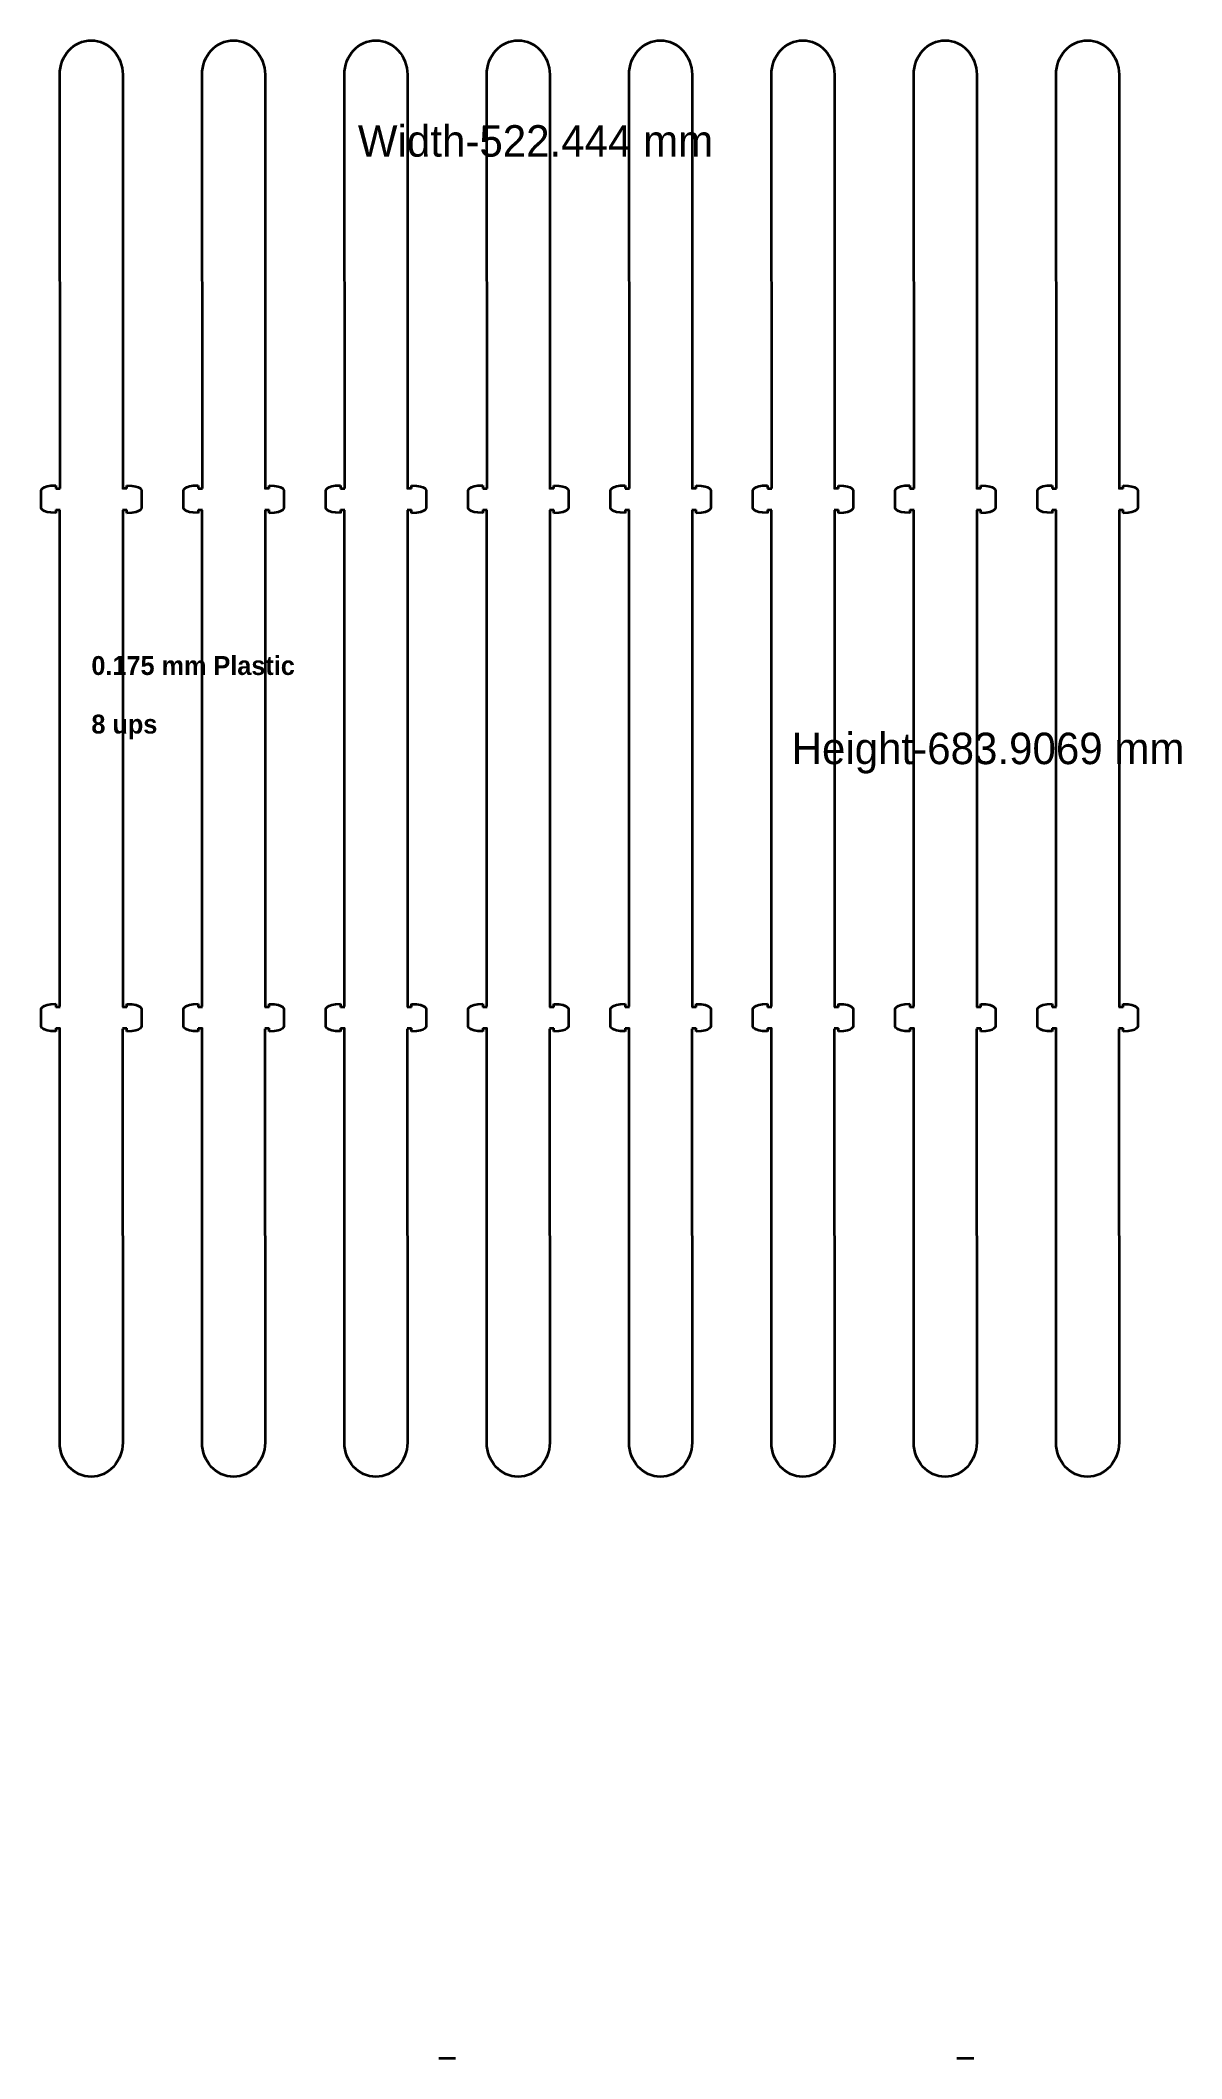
# Model space of a CAD drawing. Header units: millimetres. Extents: x -28 to 516, y -960 to 1.
import ezdxf

# ---------------------------------------------------------------- set-up
doc = ezdxf.new("R2010")
doc.units = ezdxf.units.MM
doc.header["$MEASUREMENT"] = 0
doc.layers.add('Layer 1', color=7, linetype='Continuous')

msp = doc.modelspace()

# ---------------------------------------------------------------- linework, layer by layer
at = {"layer": 'Layer 1', "color": 1, "lineweight": 35, "true_color": 0xff0000}
for points in [[(-18.26, -212.38), (-18.41, -15.35)], [(11.59, -15.35), (11.59, -212.74)], [(49.55, -212.38), (49.4, -15.35)], [(79.4, -15.35), (79.4, -212.74)], [(117.36, -212.38), (117.21, -15.35)], [(147.21, -15.35), (147.21, -212.74)], [(185.16, -212.38), (185.01, -15.35)], [(215.01, -15.35), (215.01, -212.74)], [(252.97, -212.38), (252.82, -15.35)], [(282.82, -15.35), (282.82, -212.74)], [(320.77, -212.38), (320.62, -15.35)], [(350.62, -15.35), (350.62, -212.74)], [(388.58, -212.38), (388.43, -15.35)], [(418.43, -15.35), (418.43, -212.74)], [(456.38, -212.38), (456.23, -15.35)], [(486.23, -15.35), (486.23, -212.74)], [(-20.24, -210.96), (-20.24, -212.46)], [(13.56, -212.46), (13.56, -210.96)], [(47.56, -210.96), (47.56, -212.46)], [(81.37, -212.46), (81.37, -210.96)], [(115.37, -210.96), (115.37, -212.46)], [(149.17, -212.46), (149.17, -210.96)], [(183.17, -210.96), (183.17, -212.46)], [(216.98, -212.46), (216.98, -210.96)], [(250.98, -210.96), (250.98, -212.46)], [(284.78, -212.46), (284.78, -210.96)], [(318.78, -210.96), (318.78, -212.46)], [(352.59, -212.46), (352.59, -210.96)], [(386.59, -210.96), (386.59, -212.46)], [(420.39, -212.46), (420.39, -210.96)], [(454.39, -210.96), (454.39, -212.46)], [(488.2, -212.46), (488.2, -210.96)], [(-27.24, -221.57), (-27.24, -213.57)], [(-20.24, -212.37), (-18.24, -212.37)], [(13.56, -212.46), (11.56, -212.46)], [(20.56, -213.5), (20.56, -221.5)], [(40.56, -221.57), (40.56, -213.57)], [(47.56, -212.37), (49.56, -212.37)], [(81.37, -212.46), (79.37, -212.46)], [(88.37, -213.5), (88.37, -221.5)], [(108.37, -221.57), (108.37, -213.57)], [(115.37, -212.37), (117.37, -212.37)], [(149.17, -212.46), (147.17, -212.46)], [(156.17, -213.5), (156.17, -221.5)], [(176.17, -221.57), (176.17, -213.57)], [(183.17, -212.37), (185.17, -212.37)], [(216.98, -212.46), (214.98, -212.46)], [(223.98, -213.5), (223.98, -221.5)], [(243.98, -221.57), (243.98, -213.57)], [(250.98, -212.37), (252.98, -212.37)], [(284.78, -212.46), (282.78, -212.46)], [(291.78, -213.5), (291.78, -221.5)], [(311.78, -221.57), (311.78, -213.57)], [(318.78, -212.37), (320.78, -212.37)], [(352.59, -212.46), (350.59, -212.46)], [(359.59, -213.5), (359.59, -221.5)], [(379.59, -221.57), (379.59, -213.57)], [(386.59, -212.37), (388.59, -212.37)], [(420.39, -212.46), (418.39, -212.46)], [(427.39, -213.5), (427.39, -221.5)], [(447.39, -221.57), (447.39, -213.57)], [(454.39, -212.37), (456.39, -212.37)], [(488.2, -212.46), (486.2, -212.46)], [(495.2, -213.5), (495.2, -221.5)], [(-20.24, -222.6), (-18.24, -222.6)], [(-20.24, -222.6), (-20.24, -224.1)], [(-18.41, -459.03), (-18.41, -222.69)], [(13.56, -222.69), (11.56, -222.69)], [(11.59, -222.69), (11.59, -459.41)], [(13.56, -224.1), (13.56, -222.6)], [(47.56, -222.6), (49.56, -222.6)], [(47.56, -222.6), (47.56, -224.1)], [(49.4, -459.03), (49.4, -222.69)], [(81.37, -222.69), (79.37, -222.69)], [(79.4, -222.69), (79.4, -459.41)], [(81.37, -224.1), (81.37, -222.6)], [(115.37, -222.6), (117.37, -222.6)], [(115.37, -222.6), (115.37, -224.1)], [(117.21, -459.03), (117.21, -222.69)], [(149.17, -222.69), (147.17, -222.69)], [(147.21, -222.69), (147.21, -459.41)], [(149.17, -224.1), (149.17, -222.6)], [(183.17, -222.6), (185.17, -222.6)], [(183.17, -222.6), (183.17, -224.1)], [(185.01, -459.03), (185.01, -222.69)], [(216.98, -222.69), (214.98, -222.69)], [(215.01, -222.69), (215.01, -459.41)], [(216.98, -224.1), (216.98, -222.6)], [(250.98, -222.6), (252.98, -222.6)], [(250.98, -222.6), (250.98, -224.1)], [(252.82, -459.03), (252.82, -222.69)], [(284.78, -222.69), (282.78, -222.69)], [(282.82, -222.69), (282.82, -459.41)], [(284.78, -224.1), (284.78, -222.6)], [(318.78, -222.6), (320.78, -222.6)], [(318.78, -222.6), (318.78, -224.1)], [(320.62, -459.03), (320.62, -222.69)], [(352.59, -222.69), (350.59, -222.69)], [(350.62, -222.69), (350.62, -459.41)], [(352.59, -224.1), (352.59, -222.6)], [(386.59, -222.6), (388.59, -222.6)], [(386.59, -222.6), (386.59, -224.1)], [(388.43, -459.03), (388.43, -222.69)], [(420.39, -222.69), (418.39, -222.69)], [(418.43, -222.69), (418.43, -459.41)], [(420.39, -224.1), (420.39, -222.6)], [(454.39, -222.6), (456.39, -222.6)], [(454.39, -222.6), (454.39, -224.1)], [(456.23, -459.03), (456.23, -222.69)], [(488.2, -222.69), (486.2, -222.69)], [(486.23, -222.69), (486.23, -459.41)], [(488.2, -224.1), (488.2, -222.6)], [(-27.24, -468.43), (-27.24, -460.43)], [(-20.24, -457.82), (-20.24, -459.32)], [(-20.24, -459.23), (-18.24, -459.23)], [(13.56, -459.32), (11.56, -459.32)], [(13.56, -459.32), (13.56, -457.82)], [(20.56, -460.35), (20.56, -468.35)], [(40.56, -468.43), (40.56, -460.43)], [(47.56, -457.82), (47.56, -459.32)], [(47.56, -459.23), (49.56, -459.23)], [(81.37, -459.32), (79.37, -459.32)], [(81.37, -459.32), (81.37, -457.82)], [(88.37, -460.35), (88.37, -468.35)], [(108.37, -468.43), (108.37, -460.43)], [(115.37, -457.82), (115.37, -459.32)], [(115.37, -459.23), (117.37, -459.23)], [(149.17, -459.32), (147.17, -459.32)], [(149.17, -459.32), (149.17, -457.82)], [(156.17, -460.35), (156.17, -468.35)], [(176.17, -468.43), (176.17, -460.43)], [(183.17, -457.82), (183.17, -459.32)], [(183.17, -459.23), (185.17, -459.23)], [(216.98, -459.32), (214.98, -459.32)], [(216.98, -459.32), (216.98, -457.82)], [(223.98, -460.35), (223.98, -468.35)], [(243.98, -468.43), (243.98, -460.43)], [(250.98, -457.82), (250.98, -459.32)], [(250.98, -459.23), (252.98, -459.23)], [(284.78, -459.32), (282.78, -459.32)], [(284.78, -459.32), (284.78, -457.82)], [(291.78, -460.35), (291.78, -468.35)], [(311.78, -468.43), (311.78, -460.43)], [(318.78, -457.82), (318.78, -459.32)], [(318.78, -459.23), (320.78, -459.23)], [(352.59, -459.32), (350.59, -459.32)], [(352.59, -459.32), (352.59, -457.82)], [(359.59, -460.35), (359.59, -468.35)], [(379.59, -468.43), (379.59, -460.43)], [(386.59, -457.82), (386.59, -459.32)], [(386.59, -459.23), (388.59, -459.23)], [(420.39, -459.32), (418.39, -459.32)], [(420.39, -459.32), (420.39, -457.82)], [(427.39, -460.35), (427.39, -468.35)], [(447.39, -468.43), (447.39, -460.43)], [(454.39, -457.82), (454.39, -459.32)], [(454.39, -459.23), (456.39, -459.23)], [(488.2, -459.32), (486.2, -459.32)], [(488.2, -459.32), (488.2, -457.82)], [(495.2, -460.35), (495.2, -468.35)], [(-20.24, -469.46), (-18.24, -469.46)], [(-20.24, -469.46), (-20.24, -470.96)], [(-18.41, -666.67), (-18.41, -469.28)], [(11.44, -469.64), (11.59, -666.67)], [(13.56, -469.55), (11.56, -469.55)], [(13.56, -470.96), (13.56, -469.46)], [(47.56, -469.46), (49.56, -469.46)], [(47.56, -469.46), (47.56, -470.96)], [(49.4, -666.67), (49.4, -469.28)], [(79.25, -469.64), (79.4, -666.67)], [(81.37, -469.55), (79.37, -469.55)], [(81.37, -470.96), (81.37, -469.46)], [(115.37, -469.46), (117.37, -469.46)], [(115.37, -469.46), (115.37, -470.96)], [(117.21, -666.67), (117.21, -469.28)], [(147.06, -469.64), (147.21, -666.67)], [(149.17, -469.55), (147.17, -469.55)], [(149.17, -470.96), (149.17, -469.46)], [(183.17, -469.46), (185.17, -469.46)], [(183.17, -469.46), (183.17, -470.96)], [(185.01, -666.67), (185.01, -469.28)], [(214.86, -469.64), (215.01, -666.67)], [(216.98, -469.55), (214.98, -469.55)], [(216.98, -470.96), (216.98, -469.46)], [(250.98, -469.46), (252.98, -469.46)], [(250.98, -469.46), (250.98, -470.96)], [(252.82, -666.67), (252.82, -469.28)], [(282.67, -469.64), (282.82, -666.67)], [(284.78, -469.55), (282.78, -469.55)], [(284.78, -470.96), (284.78, -469.46)], [(318.78, -469.46), (320.78, -469.46)], [(318.78, -469.46), (318.78, -470.96)], [(320.62, -666.67), (320.62, -469.28)], [(350.47, -469.64), (350.62, -666.67)], [(352.59, -469.55), (350.59, -469.55)], [(352.59, -470.96), (352.59, -469.46)], [(386.59, -469.46), (388.59, -469.46)], [(386.59, -469.46), (386.59, -470.96)], [(388.43, -666.67), (388.43, -469.28)], [(418.28, -469.64), (418.43, -666.67)], [(420.39, -469.55), (418.39, -469.55)], [(420.39, -470.96), (420.39, -469.46)], [(454.39, -469.46), (456.39, -469.46)], [(454.39, -469.46), (454.39, -470.96)], [(456.23, -666.67), (456.23, -469.28)], [(486.08, -469.64), (486.23, -666.67)], [(488.2, -469.55), (486.2, -469.55)], [(488.2, -470.96), (488.2, -469.46)], [(170.14, -960.03), (162.14, -960.03)], [(417, -960.03), (409, -960.03)]]:
    msp.add_lwpolyline(points, dxfattribs=at)
for points in [[(-18.41, -15.35), (-18.41, -6.35), (-11.69, 0.94), (-3.41, 0.94), (4.88, 0.94), (11.59, -6.35), (11.59, -15.35)], [(49.4, -15.35), (49.4, -6.35), (56.12, 0.94), (64.4, 0.94), (72.68, 0.94), (79.4, -6.35), (79.4, -15.35)], [(117.21, -15.35), (117.21, -6.35), (123.92, 0.94), (132.21, 0.94), (140.49, 0.94), (147.21, -6.35), (147.21, -15.35)], [(185.01, -15.35), (185.01, -6.35), (191.73, 0.94), (200.01, 0.94), (208.3, 0.94), (215.01, -6.35), (215.01, -15.35)], [(252.82, -15.35), (252.82, -6.35), (259.53, 0.94), (267.82, 0.94), (276.1, 0.94), (282.82, -6.35), (282.82, -15.35)], [(320.62, -15.35), (320.62, -6.35), (327.34, 0.94), (335.62, 0.94), (343.91, 0.94), (350.62, -6.35), (350.62, -15.35)], [(388.43, -15.35), (388.43, -6.35), (395.14, 0.94), (403.43, 0.94), (411.71, 0.94), (418.43, -6.35), (418.43, -15.35)], [(456.23, -15.35), (456.23, -6.35), (462.95, 0.94), (471.23, 0.94), (479.52, 0.94), (486.23, -6.35), (486.23, -15.35)], [(11.59, -666.67), (11.59, -675.67), (4.88, -682.96), (-3.41, -682.96), (-11.69, -682.96), (-18.41, -675.67), (-18.41, -666.67)], [(79.4, -666.67), (79.4, -675.67), (72.68, -682.96), (64.4, -682.96), (56.12, -682.96), (49.4, -675.67), (49.4, -666.67)], [(147.21, -666.67), (147.21, -675.67), (140.49, -682.96), (132.21, -682.96), (123.92, -682.96), (117.21, -675.67), (117.21, -666.67)], [(215.01, -666.67), (215.01, -675.67), (208.3, -682.96), (200.01, -682.96), (191.73, -682.96), (185.01, -675.67), (185.01, -666.67)], [(282.82, -666.67), (282.82, -675.67), (276.1, -682.96), (267.82, -682.96), (259.53, -682.96), (252.82, -675.67), (252.82, -666.67)], [(350.62, -666.67), (350.62, -675.67), (343.91, -682.96), (335.62, -682.96), (327.34, -682.96), (320.62, -675.67), (320.62, -666.67)], [(418.43, -666.67), (418.43, -675.67), (411.71, -682.96), (403.43, -682.96), (395.14, -682.96), (388.43, -675.67), (388.43, -666.67)], [(486.23, -666.67), (486.23, -675.67), (479.52, -682.96), (471.23, -682.96), (462.95, -682.96), (456.23, -675.67), (456.23, -666.67)]]:
    msp.add_open_spline(points, degree=3, knots=[0, 0, 0, 0, 1, 1, 1, 2, 2, 2, 2], dxfattribs=at)
for points in [[(-27.24, -213.65), (-27.24, -213.65), (-27.65, -210.96), (-20.24, -210.96)], [(13.56, -211.05), (20.97, -211.05), (20.56, -213.58), (20.56, -213.58)], [(40.57, -213.65), (40.57, -213.65), (40.16, -210.96), (47.56, -210.96)], [(81.37, -211.05), (88.77, -211.05), (88.36, -213.58), (88.36, -213.58)], [(108.37, -213.65), (108.37, -213.65), (107.96, -210.96), (115.37, -210.96)], [(149.17, -211.05), (156.58, -211.05), (156.17, -213.58), (156.17, -213.58)], [(176.18, -213.65), (176.18, -213.65), (175.77, -210.96), (183.17, -210.96)], [(216.98, -211.05), (224.38, -211.05), (223.97, -213.58), (223.97, -213.58)], [(243.98, -213.65), (243.98, -213.65), (243.57, -210.96), (250.98, -210.96)], [(284.78, -211.05), (292.19, -211.05), (291.78, -213.58), (291.78, -213.58)], [(311.79, -213.65), (311.79, -213.65), (311.38, -210.96), (318.78, -210.96)], [(352.59, -211.05), (359.99, -211.05), (359.58, -213.58), (359.58, -213.58)], [(379.59, -213.65), (379.59, -213.65), (379.18, -210.96), (386.59, -210.96)], [(420.39, -211.05), (427.8, -211.05), (427.39, -213.58), (427.39, -213.58)], [(447.4, -213.65), (447.4, -213.65), (446.99, -210.96), (454.39, -210.96)], [(488.2, -211.05), (495.6, -211.05), (495.2, -213.58), (495.2, -213.58)], [(-20.24, -224.02), (-27.65, -224.02), (-27.24, -221.49), (-27.24, -221.49)], [(20.56, -221.42), (20.56, -221.42), (20.97, -224.1), (13.56, -224.1)], [(47.56, -224.02), (40.16, -224.02), (40.57, -221.49), (40.57, -221.49)], [(88.36, -221.42), (88.36, -221.42), (88.77, -224.1), (81.37, -224.1)], [(115.37, -224.02), (107.96, -224.02), (108.37, -221.49), (108.37, -221.49)], [(156.17, -221.42), (156.17, -221.42), (156.58, -224.1), (149.17, -224.1)], [(183.17, -224.02), (175.77, -224.02), (176.18, -221.49), (176.18, -221.49)], [(223.97, -221.42), (223.97, -221.42), (224.38, -224.1), (216.98, -224.1)], [(250.98, -224.02), (243.57, -224.02), (243.98, -221.49), (243.98, -221.49)], [(291.78, -221.42), (291.78, -221.42), (292.19, -224.1), (284.78, -224.1)], [(318.78, -224.02), (311.38, -224.02), (311.79, -221.49), (311.79, -221.49)], [(359.58, -221.42), (359.58, -221.42), (359.99, -224.1), (352.59, -224.1)], [(386.59, -224.02), (379.18, -224.02), (379.59, -221.49), (379.59, -221.49)], [(427.39, -221.42), (427.39, -221.42), (427.8, -224.1), (420.39, -224.1)], [(454.39, -224.02), (446.99, -224.02), (447.4, -221.49), (447.4, -221.49)], [(495.2, -221.42), (495.2, -221.42), (495.6, -224.1), (488.2, -224.1)], [(-27.24, -460.51), (-27.24, -460.51), (-27.65, -457.82), (-20.24, -457.82)], [(13.56, -457.91), (20.97, -457.91), (20.56, -460.43), (20.56, -460.43)], [(40.57, -460.51), (40.57, -460.51), (40.16, -457.82), (47.56, -457.82)], [(81.37, -457.91), (88.77, -457.91), (88.36, -460.43), (88.36, -460.43)], [(108.37, -460.51), (108.37, -460.51), (107.96, -457.82), (115.37, -457.82)], [(149.17, -457.91), (156.58, -457.91), (156.17, -460.43), (156.17, -460.43)], [(176.18, -460.51), (176.18, -460.51), (175.77, -457.82), (183.17, -457.82)], [(216.98, -457.91), (224.38, -457.91), (223.97, -460.43), (223.97, -460.43)], [(243.98, -460.51), (243.98, -460.51), (243.57, -457.82), (250.98, -457.82)], [(284.78, -457.91), (292.19, -457.91), (291.78, -460.43), (291.78, -460.43)], [(311.79, -460.51), (311.79, -460.51), (311.38, -457.82), (318.78, -457.82)], [(352.59, -457.91), (359.99, -457.91), (359.58, -460.43), (359.58, -460.43)], [(379.59, -460.51), (379.59, -460.51), (379.18, -457.82), (386.59, -457.82)], [(420.39, -457.91), (427.8, -457.91), (427.39, -460.43), (427.39, -460.43)], [(447.4, -460.51), (447.4, -460.51), (446.99, -457.82), (454.39, -457.82)], [(488.2, -457.91), (495.6, -457.91), (495.2, -460.43), (495.2, -460.43)], [(-20.24, -470.87), (-27.65, -470.87), (-27.24, -468.35), (-27.24, -468.35)], [(20.56, -468.28), (20.56, -468.28), (20.97, -470.96), (13.56, -470.96)], [(47.56, -470.87), (40.16, -470.87), (40.57, -468.35), (40.57, -468.35)], [(88.36, -468.28), (88.36, -468.28), (88.77, -470.96), (81.37, -470.96)], [(115.37, -470.87), (107.96, -470.87), (108.37, -468.35), (108.37, -468.35)], [(156.17, -468.28), (156.17, -468.28), (156.58, -470.96), (149.17, -470.96)], [(183.17, -470.87), (175.77, -470.87), (176.18, -468.35), (176.18, -468.35)], [(223.97, -468.28), (223.97, -468.28), (224.38, -470.96), (216.98, -470.96)], [(250.98, -470.87), (243.57, -470.87), (243.98, -468.35), (243.98, -468.35)], [(291.78, -468.28), (291.78, -468.28), (292.19, -470.96), (284.78, -470.96)], [(318.78, -470.87), (311.38, -470.87), (311.79, -468.35), (311.79, -468.35)], [(359.58, -468.28), (359.58, -468.28), (359.99, -470.96), (352.59, -470.96)], [(386.59, -470.87), (379.18, -470.87), (379.59, -468.35), (379.59, -468.35)], [(427.39, -468.28), (427.39, -468.28), (427.8, -470.96), (420.39, -470.96)], [(454.39, -470.87), (446.99, -470.87), (447.4, -468.35), (447.4, -468.35)], [(495.2, -468.28), (495.2, -468.28), (495.6, -470.96), (488.2, -470.96)]]:
    msp.add_open_spline(points, degree=3, dxfattribs=at)

# ---------------------------------------------------------------- texts
at = {"layer": 'Layer 1', "color": 197, "true_color": 0x662d91, "char_height": 14.986, "attachment_point": 7}
for s, insert in [('\\fMyriad Pro|b0|i0|c0|p34;\\W1;Width-522.444 mm', (123.62, -54.64)), ('\\fMyriad Pro|b0|i0|c0|p34;\\W1;Height-683.9069 mm', (330.26, -348.2))]:
    msp.add_mtext(s, dxfattribs=dict(at, insert=insert))
at = {"layer": 'Layer 1', "color": 7, "true_color": 0xffffff, "char_height": 8.9916, "attachment_point": 7}
for s, insert in [('\\fAxure Handwriting|b1|i0|c0|p34;\\W1;0.175 mm Plastic  ', (-3.32, -301.34)), ('\\fAxure Handwriting|b1|i0|c0|p34;\\W1;8 ups', (-3.32, -331.82))]:
    msp.add_mtext(s, dxfattribs=dict(at, insert=insert))

doc.saveas('drawing.dxf')
